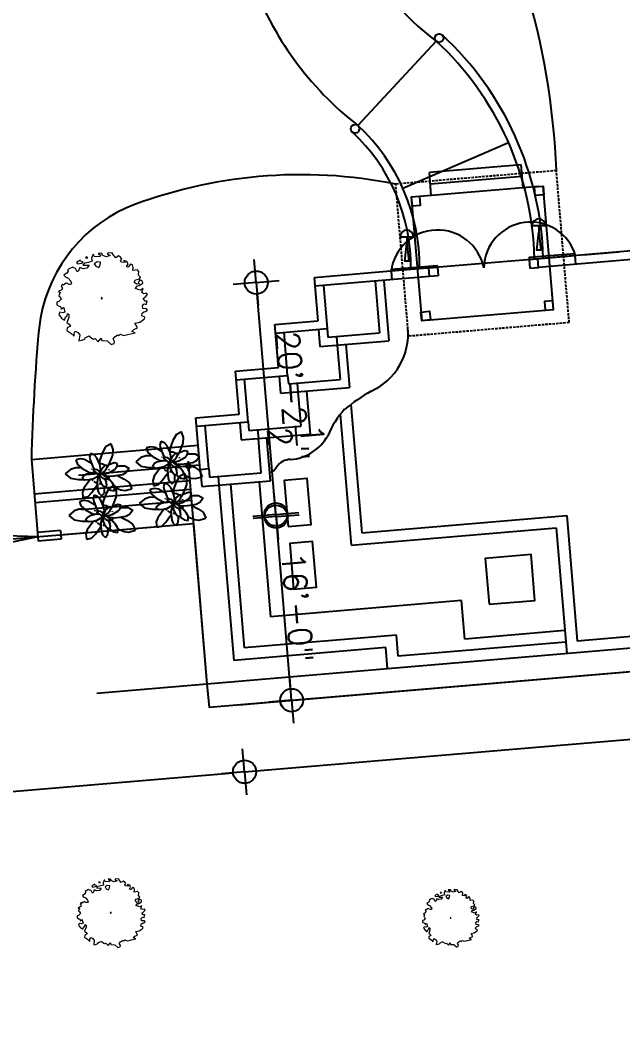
# Model space of a CAD drawing. Extents: x 2080 to 102399, y 2071 to 93424.
# Drawn here: x 80997 to 81625, y 76755 to 77808 of the extents above; entities that cross this region are included whole.
import ezdxf

# ---------------------------------------------------------------- set-up
doc = ezdxf.new("R2010")
doc.units = 0
doc.header["$LTSCALE"] = 20
doc.header["$MEASUREMENT"] = 0
doc.header["$PDMODE"] = 34
doc.header["$PDSIZE"] = 5
doc.linetypes.add('HIDDEN', pattern=[0.375, 0.25, -0.125])
for name, color, linetype in [('COLUMN', 31, 'Continuous'), ('DIMLINE', 254, 'Continuous'), ('DOOR', 1, 'Continuous'), ('ELEC', 11, 'Continuous'), ('furniture', 1, 'Continuous'), ('GRILLE', 9, 'Continuous'), ('PLANTS', 3, 'Continuous'), ('road', 2, 'Continuous'), ('Roof lilne', 31, 'Continuous'), ('wall', 13, 'Continuous'), ('WINDOW', 4, 'Continuous'), ('window sill', 5, 'Continuous')]:
    doc.layers.add(name, color=color, linetype=linetype)
doc.layers.add('correct', color=230, linetype='Continuous', plot=False)
doc.layers.add('Mango tree', color=96, linetype='Continuous', lineweight=5)
doc.layers.add('sappotta', color=114, linetype='Continuous', lineweight=5)
doc.styles.add('STYLE1', font='romans.shx')
doc.dimstyles.get("Standard").update_dxf_attribs({"dimtxt": 24, "dimasz": 12, "dimexe": 0.18, "dimexo": 0.0625, "dimgap": 0, "dimtad": 1, "dimzin": 1, "dimdsep": 46, "dimlunit": 4, "dimtxsty": 'STYLE1', "dimblk": 'BLK', "dimcen": 0, "dimse1": 1, "dimse2": 1, "dimclrt": 3, "dimazin": 0, "dimtfac": 1, "dimtix": 1, "dimtmove": 2, "dimatfit": 3, "dimldrblk": 'BLK', "dimfxl": 1, "dimtolj": 1, "dimtzin": 0, "dimarcsym": 0})

# ---------------------------------------------------------------- blocks, each defined once
blk = doc.blocks.new('NEEM')
at = {"layer": 'sappotta', "linetype": 'Continuous'}
for p, q in [((-0.359, 1.043), (-0.396, 1.016)), ((-0.396, 1.016), (-0.345, 1.011)), ((-0.345, 1.011), (-0.34, 1.039)), ((-0.213, 1.092), (-0.242, 1.007)), ((-0.242, 1.007), (-0.23, 0.935)), ((-0.191, 1.099), (-0.213, 1.092)), ((-0.177, 1.048), (-0.191, 1.099)), ((-0.043, 1.039), (-0.177, 1.048)), ((0.003, 1.132), (-0.083, 1.127)), ((-0.083, 1.127), (-0.023, 1.083)), ((-0.023, 1.083), (-0.043, 1.039)), ((0.03, 1.077), (0.003, 1.132)), ((0.114, 1.043), (0.03, 1.077)), ((0.216, 1.072), (0.114, 1.043)), ((0.162, 1.144), (0.142, 1.112)), ((0.142, 1.112), (0.216, 1.072)), ((0.283, 1.13), (0.162, 1.144)), ((0.267, 1.123), (0.283, 1.13)), ((0.351, 1.016), (0.267, 1.123)), ((0.421, 1.063), (0.351, 1.016)), ((0.473, 1.03), (0.421, 1.063)), ((0.501, 0.982), (0.473, 1.03)), ((-0.783, 0.757), (-0.83, 0.729)), ((-0.749, 0.774), (-0.783, 0.757)), ((-0.717, 0.789), (-0.749, 0.774)), ((-0.689, 0.772), (-0.717, 0.789)), ((-0.638, 0.758), (-0.689, 0.772)), ((-0.598, 0.672), (-0.638, 0.758)), ((-0.517, 0.963), (-0.614, 0.901)), ((-0.614, 0.901), (-0.589, 0.87)), ((-0.589, 0.87), (-0.494, 0.884)), ((-0.533, 0.776), (-0.562, 0.699)), ((-0.452, 0.75), (-0.533, 0.776)), ((-0.521, 0.945), (-0.521, 0.945)), ((-0.449, 0.913), (-0.521, 0.945)), ((-0.494, 0.884), (-0.449, 0.913)), ((-0.415, 0.884), (-0.459, 0.839)), ((-0.459, 0.839), (-0.303, 0.837)), ((-0.361, 0.762), (-0.452, 0.75)), ((-0.32, 0.906), (-0.415, 0.884)), ((-0.303, 0.837), (-0.361, 0.762)), ((-0.23, 0.935), (-0.32, 0.906)), ((-0.108, 0.922), (-0.177, 0.872)), ((-0.177, 0.872), (-0.139, 0.809)), ((-0.139, 0.809), (-0.067, 0.78)), ((-0.027, 0.908), (-0.108, 0.922)), ((-0.067, 0.78), (-0.034, 0.839)), ((-0.034, 0.839), (-0.027, 0.908)), ((0.472, 0.942), (0.501, 0.982)), ((0.483, 0.908), (0.472, 0.942)), ((0.581, 0.9), (0.483, 0.908)), ((0.551, 0.95), (0.581, 0.9)), ((0.627, 0.928), (0.551, 0.95)), ((0.616, 0.806), (0.654, 0.87)), ((0.66, 0.788), (0.616, 0.806)), ((0.654, 0.87), (0.627, 0.928)), ((0.715, 0.86), (0.66, 0.788)), ((0.762, 0.844), (0.715, 0.86)), ((0.783, 0.779), (0.762, 0.844)), ((0.776, 0.704), (0.783, 0.779)), ((-0.892, 0.613), (-0.923, 0.594)), ((-0.923, 0.594), (-0.895, 0.555)), ((-0.895, 0.555), (-0.868, 0.54)), ((-0.85, 0.638), (-0.892, 0.613)), ((-0.868, 0.54), (-0.818, 0.517)), ((-0.818, 0.692), (-0.85, 0.638)), ((-0.83, 0.729), (-0.826, 0.714)), ((-0.826, 0.714), (-0.818, 0.692)), ((-0.818, 0.517), (-0.752, 0.44)), ((-0.562, 0.699), (-0.598, 0.672)), ((0.888, 0.723), (0.776, 0.704)), ((0.84, 0.475), (0.934, 0.5)), ((0.924, 0.679), (0.888, 0.723)), ((0.913, 0.591), (0.924, 0.679)), ((0.964, 0.541), (0.913, 0.591)), ((0.934, 0.5), (0.964, 0.541)), ((-0.96, 0.366), (-0.994, 0.31)), ((-0.994, 0.31), (-0.961, 0.275)), ((-0.961, 0.275), (-0.978, 0.229)), ((-0.935, 0.345), (-0.96, 0.366)), ((-0.908, 0.372), (-0.935, 0.345)), ((-0.87, 0.389), (-0.908, 0.372)), ((-0.846, 0.386), (-0.87, 0.389)), ((-0.821, 0.367), (-0.846, 0.386)), ((-0.788, 0.359), (-0.821, 0.367)), ((-0.757, 0.361), (-0.788, 0.359)), ((-0.735, 0.394), (-0.757, 0.361)), ((-0.752, 0.44), (-0.735, 0.394)), ((0.804, 0.415), (0.84, 0.475)), ((0.86, 0.367), (0.804, 0.415)), ((0.829, 0.259), (0.888, 0.326)), ((0.838, 0.262), (0.829, 0.259)), ((0.931, 0.228), (0.838, 0.262)), ((0.933, 0.378), (0.86, 0.367)), ((0.888, 0.326), (0.93, 0.332)), ((0.917, 0.437), (0.904, 0.404)), ((0.904, 0.404), (0.933, 0.378)), ((0.942, 0.471), (0.917, 0.437)), ((0.93, 0.332), (1.018, 0.389)), ((1.014, 0.439), (0.942, 0.471)), ((1.025, 0.259), (0.962, 0.217)), ((0.996, 0.16), (1.025, 0.259)), ((1.018, 0.389), (1.014, 0.439)), ((-1.023, 0.208), (-1.062, 0.182)), ((-1.062, 0.182), (-1.02, 0.162)), ((-1.02, 0.162), (-1.049, 0.084)), ((-1.049, 0.084), (-1.017, 0.059)), ((-0.978, 0.229), (-1.023, 0.208)), ((-1.017, 0.059), (-0.991, -0.002)), ((0.02, 0.041), (-0.009, 0.024)), ((-0.009, 0.024), (0, 0)), ((0, 0), (0.014, 0.011)), ((0.014, 0.011), (0.027, 0.031)), ((0.962, 0.217), (0.931, 0.228)), ((1.046, 0.129), (0.996, 0.16)), ((1.029, 0.011), (1.074, 0.049)), ((1.074, -0.047), (1.029, 0.011)), ((1.109, 0.149), (1.046, 0.129)), ((1.074, 0.049), (1.137, 0.114)), ((1.137, 0.114), (1.109, 0.149)), ((-1.097, -0.077), (-1.098, -0.14)), ((-1.098, -0.14), (-1.044, -0.173)), ((-1.048, -0.062), (-1.097, -0.077)), ((-0.991, -0.002), (-1.048, -0.062)), ((-1.044, -0.173), (-1.007, -0.185)), ((-1.007, -0.185), (-0.992, -0.244)), ((-0.992, -0.244), (-0.937, -0.198)), ((-0.937, -0.198), (-0.93, -0.213)), ((-0.93, -0.213), (-0.902, -0.318)), ((1.007, -0.166), (1.046, -0.114)), ((1.016, -0.234), (1.007, -0.166)), ((1.11, -0.243), (1.016, -0.234)), ((1.046, -0.114), (1.1, -0.129)), ((1.129, -0.047), (1.074, -0.047)), ((1.1, -0.129), (1.129, -0.047)), ((1.137, -0.273), (1.11, -0.243)), ((-1.025, -0.325), (-1.052, -0.378)), ((-1.052, -0.378), (-0.982, -0.471)), ((-0.953, -0.336), (-1.025, -0.325)), ((-0.982, -0.471), (-0.91, -0.516)), ((-0.902, -0.318), (-0.953, -0.336)), ((-0.91, -0.516), (-0.888, -0.446)), ((-0.888, -0.446), (-0.848, -0.411)), ((-0.803, -0.452), (-0.853, -0.576)), ((-0.848, -0.411), (-0.837, -0.355)), ((-0.837, -0.355), (-0.803, -0.383)), ((-0.803, -0.383), (-0.803, -0.452)), ((0.992, -0.411), (1.004, -0.349)), ((1.066, -0.443), (0.992, -0.411)), ((1.004, -0.349), (1.045, -0.311)), ((1.032, -0.503), (1.061, -0.484)), ((1.045, -0.311), (1.083, -0.306)), ((1.061, -0.484), (1.066, -0.443)), ((1.083, -0.306), (1.137, -0.273)), ((-0.853, -0.576), (-0.797, -0.619)), ((-0.844, -0.71), (-0.852, -0.77)), ((-0.766, -0.668), (-0.844, -0.71)), ((-0.797, -0.619), (-0.766, -0.668)), ((0.751, -0.797), (0.797, -0.747)), ((0.797, -0.747), (0.887, -0.704)), ((0.826, -0.591), (0.943, -0.565)), ((0.887, -0.704), (0.826, -0.591)), ((0.943, -0.565), (1.032, -0.503)), ((-0.852, -0.77), (-0.758, -0.838)), ((-0.758, -0.838), (-0.675, -0.912)), ((-0.676, -0.836), (-0.649, -0.791)), ((-0.675, -0.912), (-0.676, -0.836)), ((-0.649, -0.791), (-0.582, -0.82)), ((-0.582, -0.82), (-0.534, -0.881)), ((-0.534, -0.881), (-0.554, -1.025)), ((-0.486, -1.015), (-0.413, -0.988)), ((-0.413, -0.988), (-0.401, -0.955)), ((-0.401, -0.955), (-0.302, -0.907)), ((-0.302, -0.907), (-0.286, -0.926)), ((-0.286, -0.926), (-0.197, -0.986)), ((-0.197, -0.986), (-0.157, -0.969)), ((-0.157, -0.969), (-0.078, -1.049)), ((-0.078, -1.049), (-0.006, -0.96)), ((-0.006, -0.96), (0.006, -1.017)), ((0.287, -0.982), (0.327, -0.932)), ((0.324, -1.046), (0.287, -0.982)), ((0.327, -0.932), (0.391, -0.879)), ((0.391, -0.879), (0.423, -0.897)), ((0.423, -0.897), (0.47, -0.86)), ((0.47, -0.86), (0.543, -0.896)), ((0.543, -0.896), (0.652, -0.871)), ((0.652, -0.871), (0.68, -0.867)), ((0.68, -0.867), (0.834, -0.828)), ((0.834, -0.828), (0.751, -0.797)), ((-0.554, -1.025), (-0.486, -1.015)), ((0.006, -1.017), (0.139, -1.026)), ((0.139, -1.026), (0.236, -1.115)), ((0.236, -1.115), (0.314, -1.096)), ((0.314, -1.096), (0.324, -1.046))]:
    blk.add_line(p, q, dxfattribs=at)
blk = doc.blocks.new('BLK')
for q in [(0, 2), (-2, 0), (0, -2), (2, 0)]:
    blk.add_line((0, 0), q)
blk.add_circle((0, 0), 1)
blk = doc.blocks.new('*D299')
at = {"layer": 'Defpoints', "color": 0, "linetype": 'Continuous', "ltscale": 0.5, "transparency": 16777216}
for p in [(82306.6, 76798.8), (82324.3, 76589.9), (79270.2, 76331.4)]:
    blk.add_point(p, dxfattribs=at)
at = {"layer": 'DIMLINE', "color": 0, "linetype": 'Continuous', "lineweight": -2, "ltscale": 0.5, "transparency": 16777216}
blk.add_line((79264.5, 76541.3), (82294.6, 76797.8), dxfattribs=at)
at = {"layer": 'DIMLINE', "color": 0, "linetype": 'Continuous', "lineweight": -2, "ltscale": 0.5, "transparency": 16777216, "xscale": 12, "yscale": 12, "zscale": 12}
for p, rotation in [((82306.6, 76798.8), 4.838476962063069), ((79252.5, 76540.3), 184.8384769620631)]:
    blk.add_blockref('BLK', p, dxfattribs=dict(at, rotation=rotation))
at = {"layer": 'DIMLINE', "color": 3, "linetype": 'Continuous', "ltscale": 0.5, "transparency": 16777216, "insert": (80778.4, 76683.8), "char_height": 24, "attachment_point": 5, "rotation": 4.8385, "style": 'STYLE1'}
blk.add_mtext('\\A1;255\'-5"', dxfattribs=at)
blk = doc.blocks.new('*D319')
at = {"layer": 'Defpoints', "color": 0, "linetype": 'Continuous', "ltscale": 0.5, "transparency": 16777216}
for p in [(81225.3, 77094.7), (81231.2, 77024.8), (79115.6, 76916.1)]:
    blk.add_point(p, dxfattribs=at)
at = {"layer": 'DIMLINE', "color": 0, "linetype": 'Continuous', "lineweight": -2, "ltscale": 0.5, "transparency": 16777216}
blk.add_line((79133.5, 76847.2), (81219.2, 77023.8), dxfattribs=at)
at = {"layer": 'DIMLINE', "color": 0, "linetype": 'Continuous', "lineweight": -2, "ltscale": 0.5, "transparency": 16777216, "xscale": 12, "yscale": 12, "zscale": 12}
for p, rotation in [((81231.2, 77024.8), 4.838476962066823), ((79121.6, 76846.2), 184.8384769620668)]:
    blk.add_blockref('BLK', p, dxfattribs=dict(at, rotation=rotation))
at = {"layer": 'DIMLINE', "color": 3, "linetype": 'Continuous', "ltscale": 0.5, "transparency": 16777216, "insert": (80174, 76963.4), "char_height": 24, "attachment_point": 5, "rotation": 4.8385, "style": 'STYLE1'}
blk.add_mtext('\\A1;176\'-5{\\H1.000000x;\\S1/4;}"', dxfattribs=at)
blk = doc.blocks.new('*D320')
at = {"layer": 'Defpoints', "color": 0, "linetype": 'Continuous', "ltscale": 0.5, "transparency": 16777216}
for p in [(82685.6, 77218.3), (82691.6, 77148.4), (81225.3, 77094.7)]:
    blk.add_point(p, dxfattribs=at)
at = {"layer": 'DIMLINE', "color": 0, "linetype": 'Continuous', "lineweight": -2, "ltscale": 0.5, "transparency": 16777216}
blk.add_line((81243.1, 77025.8), (82679.6, 77147.4), dxfattribs=at)
at = {"layer": 'DIMLINE', "color": 0, "linetype": 'Continuous', "lineweight": -2, "ltscale": 0.5, "transparency": 16777216, "xscale": 12, "yscale": 12, "zscale": 12}
for p, rotation in [((82691.6, 77148.4), 4.838476962066542), ((81231.2, 77024.8), 184.8384769620666)]:
    blk.add_blockref('BLK', p, dxfattribs=dict(at, rotation=rotation))
at = {"layer": 'DIMLINE', "color": 3, "linetype": 'Continuous', "ltscale": 0.5, "transparency": 16777216, "insert": (81959, 77114.5), "char_height": 24, "attachment_point": 5, "rotation": 4.8385, "style": 'STYLE1'}
blk.add_mtext('\\A1;122\'-1{\\H1.000000x;\\S1/2;}"', dxfattribs=at)
blk = doc.blocks.new('*D322')
at = {"layer": 'Defpoints', "color": 0, "linetype": 'Continuous', "ltscale": 0.5, "transparency": 16777216}
for p in [(81209.1, 77286), (81264, 77290.7), (81225.3, 77094.7)]:
    blk.add_point(p, dxfattribs=at)
at = {"layer": 'DIMLINE', "color": 0, "linetype": 'Continuous', "lineweight": -2, "ltscale": 0.5, "transparency": 16777216}
blk.add_line((81279.2, 77111.3), (81265, 77278.7), dxfattribs=at)
at = {"layer": 'DIMLINE', "color": 0, "linetype": 'Continuous', "lineweight": -2, "ltscale": 0.5, "transparency": 16777216, "xscale": 12, "yscale": 12, "zscale": 12}
for p, rotation in [((81264, 77290.7), 94.83847696207337), ((81280.2, 77099.4), 274.8384769620733)]:
    blk.add_blockref('BLK', p, dxfattribs=dict(at, rotation=rotation))
at = {"layer": 'DIMLINE', "color": 3, "linetype": 'Continuous', "ltscale": 0.5, "transparency": 16777216, "insert": (81286.3, 77196.2), "char_height": 24, "attachment_point": 5, "rotation": 274.8385, "style": 'STYLE1'}
blk.add_mtext('\\A1;16\'-0"', dxfattribs=at)
blk = doc.blocks.new('*D323')
at = {"layer": 'Defpoints', "color": 0, "linetype": 'Continuous', "ltscale": 0.5, "transparency": 16777216}
for p in [(81188.4, 77529.9), (81243.3, 77534.6), (81208.9, 77288.4)]:
    blk.add_point(p, dxfattribs=at)
at = {"layer": 'DIMLINE', "color": 0, "linetype": 'Continuous', "lineweight": -2, "ltscale": 0.5, "transparency": 16777216}
blk.add_line((81262.8, 77305), (81244.3, 77522.6), dxfattribs=at)
at = {"layer": 'DIMLINE', "color": 0, "linetype": 'Continuous', "lineweight": -2, "ltscale": 0.5, "transparency": 16777216, "xscale": 12, "yscale": 12, "zscale": 12}
for p, rotation in [((81243.3, 77534.6), 94.83847696206632), ((81263.8, 77293), 274.8384769620663)]:
    blk.add_blockref('BLK', p, dxfattribs=dict(at, rotation=rotation))
at = {"layer": 'DIMLINE', "color": 3, "linetype": 'Continuous', "ltscale": 0.5, "transparency": 16777216, "insert": (81281.4, 77416.2), "char_height": 24, "attachment_point": 5, "rotation": 274.8385, "style": 'STYLE1'}
blk.add_mtext('\\A1;20\'-2{\\H1.000000x;\\S1/2;}"', dxfattribs=at)
blk = doc.blocks.new('PLANT1')
at = {"color": 0}
for p, q in [((1.24, 11.02), (-0.18, 7.33)), ((2.94, 14.02), (1.24, 11.02)), ((5.75, 15.65), (2.94, 14.02)), ((6.8, 12.64), (5.75, 15.65)), ((6.67, 9.74), (6.8, 12.64)), ((-10.15, 7.82), (-12.56, 7.25)), ((-12.56, 7.25), (-11.81, 4.91)), ((-8.01, 7.41), (-10.15, 7.82)), ((-4.41, 5.37), (-8.01, 7.41)), ((-4.94, 10.5), (-5.47, 8.7)), ((-5.47, 8.7), (-5.1, 7.19)), ((-5.1, 7.19), (-3.73, 3.58)), ((-3.11, 9.8), (-4.94, 10.5)), ((-1.65, 8.27), (-3.11, 9.8)), ((-0.15, 4.91), (-1.65, 8.27)), ((-0.18, 7.33), (-0.36, 5.38)), ((7.53, 5.66), (4.58, 4.62)), ((4.8, 4.93), (6.67, 9.74)), ((9.19, 5.31), (7.53, 5.66)), ((8.7, 3.64), (9.19, 5.31)), ((-15.39, 2.27), (-18.09, -0.04)), ((-12.63, 3.17), (-15.39, 2.27)), ((-9.66, 3.14), (-12.63, 3.17)), ((-11.81, 4.91), (-9.42, 2.94)), ((-9.42, 2.94), (-5.88, 0.9)), ((-3.93, 0.56), (-7.13, -0.21)), ((-5.88, 0.9), (-4.34, 0.46)), ((-2.06, 0.5), (-3.93, 0.56)), ((-2.48, 2.2), (-3.75, 2.12)), ((-3.75, 2.12), (-2.91, 1.21)), ((-3.73, 3.58), (-2.59, 2.19)), ((-2.91, 1.21), (-1.29, 0)), ((-1.34, 2), (-2.48, 2.2)), ((-1.9, 0.46), (-2.06, 0.5)), ((-0.39, 1.34), (-1.34, 2)), ((-0.56, -0.12), (-0.19, 0)), ((-0.12, 0.81), (-0.39, 1.34)), ((-0.19, 0), (-0.12, 0.06)), ((0.25, 2.69), (-0.15, 4.91)), ((-0.06, 0.25), (-0.12, 0.81)), ((-0.12, 0.06), (-0.06, 0.25)), ((-0.11, 0.67), (0.06, 0.81)), ((0.06, 0.81), (0.25, 2.69)), ((0.31, 1.31), (0.12, 0.38)), ((0.12, 0.38), (0.19, 0.25)), ((0.19, 0.25), (0.38, 0.19)), ((0.73, 2.26), (0.31, 1.31)), ((0.38, 0.19), (1.25, 0.44)), ((0.47, 0.22), (0.69, 0)), ((0.69, 0), (2.44, 0)), ((1.6, 3.31), (0.73, 2.26)), ((1.25, 0.44), (2.18, 1.1)), ((2.74, 4.3), (1.6, 3.31)), ((2.18, 1.1), (3.4, 2.61)), ((2.44, 0), (4.43, 0.51)), ((3.75, 4.5), (2.74, 4.3)), ((3.4, 2.61), (3.75, 3.44)), ((3.75, 3.45), (4.8, 4.93)), ((3.75, 3.44), (3.75, 4.5)), ((4.43, 0.51), (7.5, 2.24)), ((7.5, 2.24), (8.7, 3.64)), ((8.78, 3.92), (9.84, 4.12)), ((9.84, 4.12), (12.89, 4.12)), ((13.53, 0.5), (11.66, -0.54)), ((12.89, 4.12), (15.19, 2.69)), ((15.19, 2.69), (13.53, 0.5)), ((-18.09, -0.04), (-15.37, -2.32)), ((-15.37, -2.32), (-11.22, -3.04)), ((-11.22, -3.04), (-8.38, -3)), ((-8.2, -0.91), (-9.38, -2.5)), ((-9.38, -2.5), (-7.87, -3.25)), ((-5.18, -2.97), (-8.45, -7.47)), ((-7.13, -0.21), (-8.2, -0.91)), ((-7.87, -3.25), (-5.44, -3.05)), ((-5.44, -3.05), (-3.38, -2.45)), ((-3.38, -2.45), (-1.56, -1.44)), ((-1.56, -1.44), (-0.5, -0.38)), ((-1.12, -2.44), (-1.55, -4.42)), ((-1.55, -4.42), (-1.12, -8.67)), ((-1.29, 0), (-0.56, -0.12)), ((-0.38, -0.81), (-1.12, -2.44)), ((-0.31, -0.5), (-0.59, -0.46)), ((-0.5, -0.38), (-0.5, -0.12)), ((0.06, -0.62), (-0.38, -0.81)), ((-0.26, -0.76), (-0.31, -0.5)), ((-0.19, -1.81), (-0.07, -0.68)), ((0.01, -3.25), (-0.19, -1.81)), ((0.12, -0.12), (0, -0.44)), ((0, -0.44), (0.12, -1)), ((1.03, -5.66), (0.01, -3.25)), ((0.56, -0.06), (0.12, -0.12)), ((0.12, -1), (0.45, -1.59)), ((0.45, -1.59), (1.43, -2.3)), ((1.53, -0.38), (0.56, -0.06)), ((1.43, -2.3), (2.56, -2.56)), ((3.06, -1.61), (1.53, -0.38)), ((3.19, -1.19), (2.01, -0.77)), ((2.38, -1), (2.23, -0.95)), ((2.32, -2.51), (3.05, -4.05)), ((4.2, -2.28), (2.38, -1)), ((2.56, -2.56), (3.88, -2.56)), ((3.05, -4.05), (3.43, -5.82)), ((3.88, -2.56), (3.06, -1.61)), ((6, -1.48), (3.19, -1.19)), ((6.42, -4.94), (4.2, -2.28)), ((11.66, -0.54), (6, -1.48)), ((7.5, -6.71), (6.42, -4.94)), ((9.02, -0.98), (12.56, -2.76)), ((12.56, -2.76), (15.17, -4.6)), ((15.17, -4.6), (16.61, -7.77)), ((-8.45, -7.47), (-9.18, -9.67)), ((-9.18, -9.67), (-8.88, -12.44)), ((-6.25, -11.82), (-4.21, -9.77)), ((-4.21, -9.77), (-1.41, -5.8)), ((-1.12, -8.67), (-0.57, -10.07)), ((-0.57, -10.07), (1, -11.56)), ((1, -11.56), (2.25, -9.87)), ((1.72, -6.45), (1.03, -5.66)), ((3.06, -7.12), (1.72, -6.45)), ((2.25, -9.87), (2.39, -7.87)), ((2.39, -7.87), (2.32, -6.75)), ((3.43, -5.82), (3.06, -7.12)), ((3.19, -6.68), (4.04, -7.69)), ((4.04, -7.69), (5.41, -8.56)), ((5.41, -8.56), (7.5, -8.88)), ((7.5, -8.88), (7.5, -6.71)), ((7.5, -6.98), (10.72, -8.45)), ((10.72, -8.45), (13.06, -8.78)), ((13.06, -8.78), (16.61, -7.77)), ((-8.88, -12.44), (-6.25, -11.82))]:
    blk.add_line(p, q, dxfattribs=at)
for start, end in [(172.4345, 176.9296), (149.2581, 153.7532), (57.1582, 93.2041), (21.2653, 25.7604), (212.1423, 223.5771), (229.8179, 257.6637), (265.2848, 278.7499), (306.6551, 316.418), (323.0282, 344.4965)]:
    blk.add_arc((0, 0), 5.12, start, end, dxfattribs=at)
blk = doc.blocks.new('BULB8_FT')
for p, q in [((3.56, 0), (-3.56, 0)), ((0, 0), (0, 3.46))]:
    blk.add_line(p, q)
blk.add_arc((0, 0), 3.56, 180, 0)
blk = doc.blocks.new('A$C1B5C7E3C')
at = {"layer": 'ELEC', "linetype": 'Continuous', "ltscale": 0.5}
blk.add_lwpolyline([(13.8, 37.7), (13.8, 37.7), (17.9, 0), (10, 0)], close=True, dxfattribs=at)
at = {"layer": 'ELEC', "xscale": 3.88799999999901, "yscale": 3.88799999999901, "zscale": 3.88799999999901, "rotation": 180}
blk.add_blockref('BULB8_FT', (13.8, 51.1), dxfattribs=at)
blk = doc.blocks.new('DR1H902')
at = {"color": 0}
for p, q in [((-0.5, 0), (-0.5, 1)), ((-0.5, 1), (-0.45, 1)), ((-0.45, 0), (-0.45, 1)), ((-0.5, 0), (-0.45, 0))]:
    blk.add_line(p, q, dxfattribs=at)
blk.add_arc((-0.5, 0), 1, 0, 91.707, dxfattribs=at)
blk = doc.blocks.new('A$C3B4262AC')
at = {"layer": 'DOOR'}
for p, q in [((0, 4), (0, 0)), ((2.5, 4), (0, 4)), ((0, 0), (3, 0)), ((2.5, 2.25), (2.5, 4)), ((3, 2.25), (2.5, 2.25)), ((3, 0), (3, 2.25))]:
    blk.add_line(p, q, dxfattribs=at)
blk = doc.blocks.new('A$C1F9E242A')
blk.add_blockref('A$C3B4262AC', (0, 0))
at = {"xscale": -1}
blk.add_blockref('A$C3B4262AC', (36, 0), dxfattribs=at)
at = {"layer": 'DOOR', "xscale": -31, "yscale": 31, "zscale": 68.88888888888889}
blk.add_blockref('DR1H902', (18, 2.2), dxfattribs=at)
blk = doc.blocks.new('*U141')
blk.add_blockref('A$C1F9E242A', (-36, 2))
blk = doc.blocks.new('A$C417A56BD')
at = {"layer": 'COLUMN', "linetype": 'Continuous', "ltscale": 0.5}
for points in [[(-29.5, -6.6, 1), (-20.5, -6.6, 1)], [(-295.6, -29.2, 1), (-286.6, -29.2, 1)], [(-3.3, -209.9, 1), (-12.3, -209.9, 1)], [(-269.4, -232.4, 1), (-278.4, -232.4, 1)]]:
    blk.add_hatch(color=8, dxfattribs=at).paths.add_polyline_path(points)
at = {"linetype": 'Continuous', "ltscale": 0.5}
for p, q in [((-441.8, 62), (-537.5, 53.9)), ((-535.5, 29.9), (-537.5, 53.9)), ((-439.8, 38), (-441.8, 62)), ((-440.8, 50), (-536.5, 41.9)), ((-423.3, 39.4), (-551.9, 28.6)), ((-408, -88.7), (-418.9, 39.8)), ((-556.4, 28.2), (-545.5, -100.4)), ((-3, -214), (-20.9, -1.8)), ((6.8, -222.2), (-12, -1)), ((-176.4, -14.9), (-140.5, -11.9)), ((-81.9, -16), (-20.2, -10.7)), ((-286.2, -247), (-304.9, -25.8)), ((-278, -237.3), (-295.9, -25.1)), ((-594.1, -59.3), (-589.6, -113.1)), ((-585.1, -58.6), (-579.8, -121.3)), ((-541, -100), (-412.5, -89.1)), ((-653.1, -109.5), (-651.6, -127.4)), ((-644.1, -108.7), (-643.4, -117.7)), ((-643.4, -117.7), (-589.6, -113.1)), ((-651.6, -127.4), (-579.8, -121.3)), ((-634.4, -116.9), (-633.6, -125.9)), ((-633.6, -125.9), (-630.6, -161.8)), ((-624.7, -125.1), (-620.9, -170)), ((-685.2, -157.4), (-684.4, -166.3)), ((-694.1, -158.1), (-692.6, -176)), ((-684.4, -166.3), (-630.6, -161.8)), ((-675.4, -165.6), (-674.7, -174.5)), ((-692.6, -176), (-620.9, -170)), ((-674.7, -174.5), (-671.6, -210.4)), ((-665.7, -173.8), (-661.9, -218.6)), ((-619.4, -187.7), (-608, -321.5)), ((-630.5, -198.2), (-619, -334.5)), ((-735.2, -206.7), (-733.7, -224.7)), ((-726.2, -206), (-725.5, -215)), ((-725.5, -215), (-671.6, -210.4)), ((-733.7, -224.7), (-661.9, -218.6)), ((-716.5, -214.2), (-715.7, -223.2)), ((-278, -237.3), (-3, -214)), ((-712.7, -259), (-715.7, -223.2)), ((-703, -267.2), (-706.8, -222.4)), ((-286.2, -247), (6.8, -222.2)), ((-776.6, -250.9), (-903.2, -261.6)), ((-788.6, -251.9), (-769.3, -479.1)), ((-776.2, -255.4), (-774.7, -273.3)), ((-767.3, -254.6), (-766.5, -263.6)), ((-766.5, -263.6), (-712.7, -259)), ((-757.5, -262.8), (-756.8, -271.8)), ((-774.7, -273.3), (-703, -267.2)), ((-756.8, -271.8), (-741.3, -454.4)), ((-744.8, -270.8), (-730.4, -441.4)), ((-714.9, -268.3), (-703, -409)), ((-785.5, -287.8), (-900.2, -297.5)), ((-608, -321.5), (-394.4, -303.4)), ((-394.4, -303.4), (-383.4, -434.4)), ((-619, -334.5), (-405.4, -316.4)), ((-405.4, -316.4), (-394.3, -447.4)), ((-504.1, -392.1), (-703, -409)), ((-500.7, -432.3), (-504.1, -392.1)), ((-11.6, -415), (-884, -488.8)), ((-122.8, -412.3), (-383.4, -434.4)), ((-571.9, -428), (-730.4, -441.4)), ((-570, -450.2), (-571.9, -428)), ((-396.3, -423.4), (-500.7, -432.3)), ((-582.8, -441), (-741.3, -454.4)), ((-581, -463.2), (-582.8, -441)), ((-395.3, -435.4), (-570, -450.2))]:
    blk.add_line(p, q, dxfattribs=at)
at = {"linetype": 'HIDDEN', "ltscale": 0.5}
for p, q in [((-133.6, 12.8), (-187.4, 8.2)), ((-131.5, -11.1), (-133.6, 12.8)), ((-185.3, -15.7), (-187.4, 8.2))]:
    blk.add_line(p, q, dxfattribs=at)
at = {"linetype": 'Continuous', "ltscale": 0.5}
for points in [[(-427.8, 39.1), (-418.9, 39.8), (-418.1, 30.8), (-427.1, 30.1)], [(-547.4, 28.9), (-556.4, 28.2), (-555.6, 19.2), (-546.7, 20)], [(-417, -89.5), (-408, -88.7), (-408.7, -79.8), (-417.7, -80.5)], [(-536.5, -99.6), (-545.5, -100.4), (-546.3, -91.4), (-537.3, -90.6)], [(-684.6, -314.8), (-660.7, -312.7), (-664.7, -264.9), (-688.7, -266.9)], [(-679.1, -380.3), (-655.1, -378.3), (-659.2, -330.5), (-683.1, -332.5)]]:
    blk.add_lwpolyline(points, close=True, dxfattribs=at)
at = {"color": 4, "linetype": 'Continuous', "ltscale": 0.5}
blk.add_lwpolyline([(-475.3, -396), (-427.5, -392), (-431.5, -344.2), (-479.3, -348.2)], close=True, dxfattribs=at)
at = {"linetype": 'Continuous', "ltscale": 0.5}
blk.add_circle((-788.6, -251.9), 1.75, dxfattribs=at)
for centre, radius, start, end in [((-625.3, -114), 65.7, 294.3376, 5.1481), ((-491.6, -358.7), 213.4, 119.9689, 128.9551), ((-560.3, -253.7), 89.5, 137.0435, 158.1325), ((-686.2, -196), 49.3, 274.8385, 330.3107), ((-682.2, -262.8), 17.7, 89.5953, 146.3006), ((-705.3, -249), 9.32, 279.9489, 334.5503)]:
    blk.add_arc(centre, radius, start, end, dxfattribs=at)
blk.add_point((-788.6, -251.9), dxfattribs=at)
at = {"layer": 'COLUMN', "linetype": 'Continuous', "ltscale": 0.5}
for points in [[(-432.7, -45.7), (-423.7, -44.9), (-424.5, -35.9), (-433.4, -36.7)], [(-528.3, -53.8), (-537.3, -54.5), (-538.1, -45.5), (-529.1, -44.8)]]:
    blk.add_lwpolyline(points, close=True, dxfattribs=at)
for centre in [(-25, -6.6), (-291.1, -29.2), (-7.8, -209.9), (-273.9, -232.4)]:
    blk.add_circle(centre, 4.5, dxfattribs=at)
at = {"layer": 'DOOR'}
for points in [[(-194.4, -158), (-191.4, -157.7), (-191, -161.7), (-194, -161.9)], [(-189.5, -157.5), (-191.4, -157.7), (-189.4, -181.6), (-187.5, -181.5)], [(-186.3, -157.3), (-188.2, -157.4), (-186.2, -181.3), (-184.3, -181.2)], [(-106.8, -150.5), (-104.9, -150.4), (-102.9, -174.3), (-104.7, -174.5)], [(-103.6, -150.3), (-101.7, -150.1), (-99.7, -174), (-101.5, -174.2)], [(-98.7, -149.9), (-101.7, -150.1), (-101.4, -154.1), (-98.4, -153.8)]]:
    blk.add_lwpolyline(points, close=True, dxfattribs=at)
at = {"layer": 'furniture', "linetype": 'Continuous', "ltscale": 0.5}
for p, q in [((-139.7, -20.9), (-137.7, -44.8)), ((-175.6, -23.9), (-173.6, -47.8)), ((-89.9, -40.7), (-137.7, -44.8)), ((-173.6, -47.8), (-221.4, -51.9)), ((-214.3, -135.6), (-82.8, -124.4)), ((-98.7, -149.9), (-100.7, -125.9)), ((-194.4, -158), (-196.4, -134)), ((-158.5, -154.9), (-160.5, -131)), ((-134.6, -152.9), (-136.6, -129)), ((-194.7, -158), (-98.7, -149.9))]:
    blk.add_line(p, q, dxfattribs=at)
at = {"layer": 'furniture'}
for centre in [(-179.9, -122.1), (-115.3, -116.6)]:
    blk.add_circle(centre, 7.5, dxfattribs=at)
at = {"layer": 'GRILLE', "linetype": 'Continuous', "ltscale": 0.5}
for points in [[(-433.4, -36.7), (-385.6, -32.6), (-385.8, -30.7), (-433.6, -34.7), (-433.4, -36.7)], [(-529.1, -44.8), (-576.9, -48.8), (-577.1, -46.8), (-529.3, -42.8), (-529.1, -44.8)]]:
    blk.add_lwpolyline(points, dxfattribs=at)
for centre, start, end in [((-432, -46.6), 16.6827, 178.3372), ((-528.8, -54.8), 11.3398, 172.9943)]:
    blk.add_arc(centre, 48.9, start, end, dxfattribs=at)
at = {"layer": 'Roof lilne', "linetype": 'HIDDEN', "ltscale": 0.5}
for p, q in [((-405.2, 56), (-572.6, 41.9)), ((-391.8, -102.4), (-405.2, 56)), ((-559.2, -116.6), (-572.6, 41.9)), ((-72.8, 5.9), (-246.1, -8.8)), ((-218.1, -166.4), (-72.8, 5.9)), ((-82.7, -7), (0, 0)), ((-58.1, -167.5), (-72.8, 5.9)), ((19.7, -233.2), (0, 0)), ((-246.1, -8.8), (-231.5, -182.2)), ((-73.9, -154.1), (-246.1, -8.8)), ((-234.2, -19.8), (-316.9, -26.8)), ((-297.1, -260), (-316.9, -26.8)), ((-391.8, -102.4), (-559.2, -116.6)), ((19.7, -233.2), (-73.9, -154.1)), ((-297.1, -260), (-218.1, -166.4)), ((-231.5, -182.2), (-58.1, -167.5)), ((-297.1, -260), (19.7, -233.2))]:
    blk.add_line(p, q, dxfattribs=at)
at = {"layer": 'wall', "linetype": 'Continuous', "ltscale": 0.5}
for p, q in [((-101.6, -8.6), (-140.5, -11.9)), ((-82.8, -6), (-101.7, -7.6)), ((-100.9, -17.6), (-101.7, -7.6)), ((-81.2, -24.9), (-82.8, -6)), ((-234.2, -19.8), (-424.5, -35.9)), ((-215.3, -17.2), (-234.2, -18.8)), ((-234.2, -18.8), (-232.6, -37.8)), ((-214.5, -27.2), (-215.3, -17.2)), ((-176.4, -14.9), (-215.2, -18.2)), ((-175.6, -23.9), (-176.4, -14.9)), ((-139.7, -20.9), (-140.5, -11.9)), ((-100.9, -17.6), (-139.7, -20.9)), ((-91.9, -16.8), (-100.9, -17.6)), ((-91.1, -26), (-91.9, -16.8)), ((-233.4, -28.8), (-423.7, -44.9)), ((-175.6, -23.9), (-223.4, -27.9)), ((-223.4, -27.9), (-220.8, -59.1)), ((-91.2, -25.8), (-81.2, -24.9)), ((-89.3, -48), (-91.1, -26)), ((-80.3, -47.2), (-82.2, -25)), ((-384.9, -41.6), (-385.6, -32.6)), ((-222.7, -36.9), (-232.6, -37.8)), ((-231.6, -37.7), (-229.8, -59.8)), ((-222.9, -33.9), (-222.7, -36.9)), ((-538.1, -45.5), (-657.6, -55.7)), ((-576.2, -57.8), (-577, -48.8)), ((-89.3, -48), (-80.3, -47.2)), ((-657.6, -55.7), (-653.9, -100.5)), ((-537.3, -54.5), (-656.9, -64.6)), ((-220.8, -59.1), (-229.8, -59.8)), ((-647.9, -63.9), (-644.1, -108.7)), ((-698.7, -104.3), (-653.9, -100.5)), ((-694.9, -149.1), (-698.7, -104.3)), ((-697.9, -113.3), (-644.1, -108.7)), ((-685.2, -157.4), (-689, -112.5)), ((-83.4, -117.2), (-74.4, -116.4)), ((-81.5, -139.4), (-83.4, -117.2)), ((-72.6, -138.6), (-74.4, -116.4)), ((-214.9, -128.3), (-223.9, -129.1)), ((-223.9, -129.1), (-222, -151.3)), ((-214.9, -128.3), (-213.1, -150.5)), ((-81.5, -139.4), (-71.6, -138.5)), ((-80.8, -148.3), (-81.5, -139.4)), ((-70, -157.5), (-71.6, -138.5)), ((-739.7, -152.9), (-694.9, -149.1)), ((-735.9, -197.8), (-739.7, -152.9)), ((-739, -161.9), (-685.2, -157.4)), ((-213.1, -150.5), (-223, -151.4)), ((-223, -151.4), (-221.4, -170.3)), ((-213.1, -150.5), (-212.3, -159.5)), ((-203.3, -158.7), (-194.7, -158)), ((-194.4, -158), (-193.6, -166.9)), ((-98.7, -149.9), (-89.7, -149.1)), ((-98.7, -149.9), (-98, -158.8)), ((-89.7, -149.1), (-80.8, -148.3)), ((-89.7, -149.1), (-88.9, -159.1)), ((-88.9, -159.1), (-70, -157.5)), ((-726.2, -206), (-730, -161.1)), ((-212.3, -159.5), (-203.3, -158.7)), ((-203.3, -158.7), (-202.5, -168.7)), ((-202.6, -167.7), (-193.6, -166.9)), ((-98, -158.8), (-89, -158.1)), ((-221.4, -170.3), (-202.5, -168.7)), ((-780.8, -201.6), (-735.9, -197.8)), ((-776.2, -255.4), (-780.8, -201.6)), ((-780, -210.5), (-726.2, -206)), ((-767.3, -254.6), (-771.1, -209.8)), ((-776.2, -255.4), (-767.3, -254.6))]:
    blk.add_line(p, q, dxfattribs=at)
at = {"layer": 'WINDOW', "linetype": 'Continuous', "ltscale": 0.5}
for p, q in [((-85.8, -47.7), (-79.9, -116.9)), ((-83.8, -47.5), (-77.9, -116.7)), ((-226.3, -59.5), (-220.4, -128.8)), ((-224.3, -59.4), (-218.4, -128.6))]:
    blk.add_line(p, q, dxfattribs=at)
at = {"layer": 'window sill', "linetype": 'Continuous', "ltscale": 0.5}
for p, q in [((-89.3, -48), (-83.4, -117.2)), ((-80.3, -47.2), (-74.4, -116.4)), ((-229.8, -59.8), (-223.9, -129.1)), ((-220.8, -59.1), (-214.9, -128.3))]:
    blk.add_line(p, q, dxfattribs=at)
at = {"layer": 'DOOR', "xscale": -1, "rotation": 184.8384769621606}
blk.add_blockref('*U141', (-140.7, -9.9), dxfattribs=at)
blk = doc.blocks.new('A$C1A013581')
for p, q in [((-119.8, 0), (-62.9, 6.8)), ((-119.8, 0), (-64.7, -6.6)), ((0, 0), (-56.8, 6.8)), ((0, 0), (-55.1, -6.6))]:
    blk.add_line(p, q)
for centre, start, end in [((-67.6, 0.6), 292.3705, 53.1108), ((-52.2, 0.6), 126.8892, 247.6295)]:
    blk.add_arc(centre, 7.78, start, end)

msp = doc.modelspace()

# ---------------------------------------------------------------- linework, layer by layer
at = {"linetype": 'Continuous', "ltscale": 0.5}
for p, q in [((81009.031, 77350.386), (81182.907, 77365.105)), ((81009.031, 77350.386), (81016.242, 77265.191)), ((81012.067, 77314.515), (81173.986, 77328.221)), ((81012.826, 77305.547), (81174.746, 77319.253)), ((81039.398, 77276.183), (81015.483, 77274.159)), ((81039.398, 77276.183), (81040.157, 77267.215)), ((81039.777, 77271.699), (81177.782, 77283.381)), ((81040.157, 77267.215), (81016.242, 77265.191)), ((81225.269, 77094.714), (82117.624, 77170.251))]:
    msp.add_line(p, q, dxfattribs=at)
at = {"layer": 'correct', "ltscale": 0.5}
msp.add_line((81584.093, 77563.403), (81620.736, 77566.504), dxfattribs=at)
msp.add_lwpolyline([(78546.628, 75126.955), (78535.589, 75359.93), (78128.239, 75334.577), (78072.686, 76496.873), (78530.858, 76525.39), (78521.639, 76693.141), (78693.376, 76703.83), (78681.449, 76895.459), (78825.977, 76904.454), (78810.875, 77083.026), (81177.782, 77283.381), (81191.931, 77116.231), (81194.245, 77092.088), (82117.624, 77170.251), (82101.43, 77361.567), (82896.635, 77428.88), (83144.463, 75373.769), (79105.882, 75021.367), (79078.222, 75064.374), (79074.638, 75152.192), (78546.628, 75126.955)], dxfattribs=at)
at = {"layer": 'DIMLINE', "ltscale": 0.5}
for p, q in [((81430.979, 77786.212), (81349.322, 77698.279)), ((81395.982, 77633.158), (81506.188, 77680.689)), ((81538.275, 77559.524), (81400.767, 77547.884))]:
    msp.add_line(p, q, dxfattribs=at)
for centre in [(81434.041, 77789.51), (81346.26, 77694.982)]:
    msp.add_circle(centre, 4.5, dxfattribs=at)
for centre, radius, start, end in [((81563.63, 77969.706), 226.421, 201.490727, 234.13611), ((81560.144, 77968.683), 342.876, 199.968137, 232.058068), ((81212.58, 77551.026), 329.953, 1.594471, 47.119607), ((81212.58, 77551.026), 320.953, 1.54929, 47.119607), ((81212.58, 77551.026), 200.953, 359.412093, 47.119607), ((81212.58, 77551.026), 191.953, 359.286241, 47.119607)]:
    msp.add_arc(centre, radius, start, end, dxfattribs=at)
at = {"layer": 'road', "linetype": 'Continuous', "ltscale": 0.5}
for centre, radius, start, end in [((80771.978, 77619.381), 784.766, 2.335001, 31.318542), ((81290.038, 77148.78), 498.268, 78.580413, 111.519348), ((81173.007, 77469.606), 157.124, 114.733746, 173.327523), ((83163.149, 77295.306), 2154.823, 174.873167, 178.535288)]:
    msp.add_arc(centre, radius, start, end, dxfattribs=at)

# ---------------------------------------------------------------- block references
at = {"ltscale": 0.5}
msp.add_blockref('A$C417A56BD', (81961.262, 77595.33), dxfattribs=at)
at = {"linetype": 'Continuous', "ltscale": 0.5, "xscale": 1.002087682685432, "yscale": 1.002087682685432, "zscale": 1.002087682685432, "rotation": 4.838476962443537}
msp.add_blockref('A$C1A013581', (81015.863, 77269.675), dxfattribs=at)
at = {"layer": 'ELEC', "linetype": 'Continuous', "ltscale": 0.5, "xscale": 0.5, "yscale": 0.5, "zscale": 0.5}
for p in [(81530.836, 77568.492), (81393.328, 77556.852)]:
    msp.add_blockref('A$C1B5C7E3C', p, dxfattribs=at)
at = {"layer": 'Mango tree', "linetype": 'Continuous'}
for p, xscale, yscale, zscale in [((81082.035, 77517.403), 42.29833354479342, 42.29833354479342, 42.29833354479342), ((81091.518, 76877.021), 31.75576113894931, 31.75576113894931, 31.75576113894931), ((81091.518, 76877.021), 31.75576113894931, 31.75576113894931, 31.75576113894931), ((81445.61, 76871.843), 26.46541151715792, 26.46541151715792, 26.46541151715792)]:
    msp.add_blockref('NEEM', p, dxfattribs=dict(at, xscale=xscale, yscale=yscale, zscale=zscale))
at = {"layer": 'PLANTS', "xscale": 2, "yscale": 2, "zscale": 2}
for p in [(81153.874, 77347.845), (81080.533, 77335.379), (81157.543, 77304.499), (81084.202, 77292.033)]:
    msp.add_blockref('PLANT1', p, dxfattribs=at)

# ---------------------------------------------------------------- dimensions: what is measured, and where the dimension line sits
at = {"layer": 'DIMLINE', "linetype": 'Continuous', "ltscale": 0.5}
for p1, p2, distance, override, picture, middle in [((81208.874, 77288.398), (81188.43, 77529.91), -55.09, {"dimfxl": 0.18, "dimarcsym": 1}, '*D323', (81281.446, 77416.163)), ((81225.269, 77094.714), (81209.074, 77286.03), -55.09, {"dimfxl": 0.18, "dimarcsym": 1}, '*D322', (81286.3, 77196.224)), ((81225.269, 77094.714), (82685.642, 77218.333), -70.19, {"dimfxl": 0.18, "dimarcsym": 1}, '*D320', (81959.014, 77114.484)), ((79115.636, 76916.137), (81225.269, 77094.714), -70.19, {"dimfxl": 0.18, "dimarcsym": 1}, '*D319', (80174.011, 76963.386)), ((79270.203, 76331.388), (82324.281, 76589.911), 209.676, {"dimfxl": 0.18}, '*D299', (80778.351, 76683.814))]:
    dim = msp.add_aligned_dim(p1=p1, p2=p2, distance=distance, dimstyle='Standard', override=override, dxfattribs=at)
    dim.commit()
    dim.dimension.update_dxf_attribs({"geometry": picture, "text_midpoint": middle})

doc.saveas('drawing.dxf')
